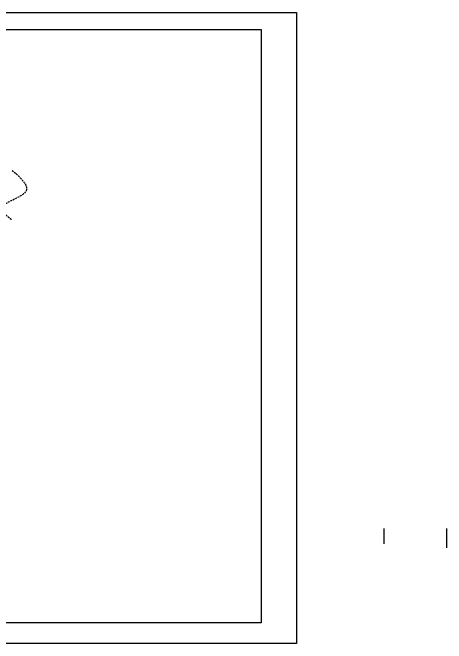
# Model space of a CAD drawing. Header units: millimetres. Extents: x -4667 to 8941, y -1665 to 5310.
# Drawn here: x 8179 to 8941, y 201 to 1308 of the extents above; entities that cross this region are included whole.
import ezdxf

# ---------------------------------------------------------------- set-up
doc = ezdxf.new("R2010")
doc.units = ezdxf.units.MM
doc.linetypes.add('DASHED2', pattern=[9.525, 6.35, -3.175])
doc.layers.add('粗实线', color=2, linetype='CONTINUOUS', lineweight=30)
doc.layers.add('虚线', color=4, linetype='DASHED2')

msp = doc.modelspace()

# ---------------------------------------------------------------- linework, layer by layer
at = {"layer": '粗实线', "ltscale": 0.5}
for p, q in [((8830.8, 403), (8830.8, 375.9)), ((8940.8, 402.6), (8940.8, 369.2))]:
    msp.add_line(p, q, dxfattribs=at)
for points in [[(6657.6, 1308.1), (8677.6, 1308.1), (8677.6, 201.3), (6657.6, 201.3)], [(6707.4, 1278.6), (8615.5, 1278.6), (8615.5, 237.6), (6707.4, 237.6)]]:
    msp.add_lwpolyline(points, close=True, dxfattribs=at)
at = {"layer": '虚线', "ltscale": 0.5}
msp.add_spline([(8178.6, 1031.3), (8202.6, 994.8), (8159.5, 963.6), (8178.6, 944.6)], degree=3, dxfattribs=at)

doc.saveas('drawing.dxf')
